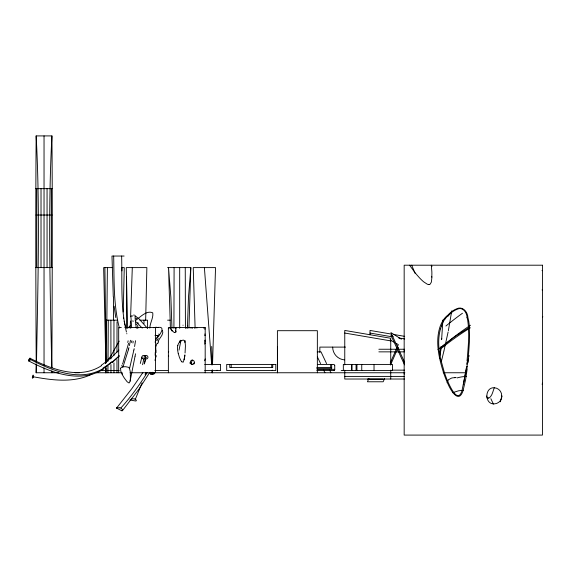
<?xml version="1.0" encoding="UTF-8"?>
<svg xmlns="http://www.w3.org/2000/svg" width="571" height="571" viewBox="0 0 571 571"><rect width="100%" height="100%" fill="white"/><g stroke="black" fill="none" stroke-linecap="round" stroke-linejoin="round"><path stroke-width="0.86" d="M41.019 267.606L41.019 188.658M106.691 362.078L106.534 320.181M110.945 372.756L110.945 364.541M116.976 352.214L117.034 321.823M441.754 339.017L441.754 338.482M36.751 267.606L36.751 188.658M47.058 188.658L47.058 267.606M106.684 367.824L106.677 372.756M108.276 320.181L108.04 361.257M51.897 367.831C52.147 290.511 52.589 213.211 51.925 135.912L36.151 135.912C35.538 211.291 35.809 286.685 36.201 362.085M36.194 363.727L36.151 372.756L58.949 372.756M51.326 188.658L51.326 267.606M105.435 369.466L105.428 372.756L105.499 367.824M105.457 362.899L105.585 320.181L104.9 267.606M105.592 362.906L105.549 320.181L117.098 320.181M105.921 320.181L105.571 362.899M130.98 317.162L131.366 315.842L132.765 316.013M500.731 400.428L501.895 395.931A7.844 7.844 0 0 1 494.229 403.897C484.351 404.468 484.486 387.074 494.293 387.745A7.88 7.88 0 0 1 501.723 395.924M105.571 368.652L105.549 372.756L105.685 368.709M107.398 267.606L106.856 320.195M442.903 319.981L441.611 339.688M107.998 366.182L107.926 372.756M185.254 267.606L185.432 328.418M187.395 328.325L188.487 297.134L190.828 267.606L167.589 267.606M121.909 270.89L121.973 267.606M123.243 311.966L124.264 267.606L121.68 267.606M145.662 320.181L146.868 267.606L126.262 267.606L127.661 328.396M173.919 328.418L174.098 267.606M36.416 364.655L36.151 372.756M36.515 361.393C37.822 286.264 40.177 210.999 36.151 135.912M105.863 363.02L105.913 361.393M188.944 328.197L190.828 267.606M212.077 370.101L212.269 372.756L212.355 370.079M212.519 364.733L215.538 267.606L193.234 267.606L195.118 328.197M130.209 328.396L130.459 321.002M130.602 316.898L132.301 267.606M51.925 135.912C47.843 213.169 50.255 290.603 51.761 367.895M120.624 368.409L120.766 371.136L122.48 374.961A47.058 47.058 0 0 0 124.514 378.352L127.147 381.778L128.889 382.927A0.728 0.728 0 0 0 129.26 382.834L130.052 381.349L135.049 356.304M156.083 355.319L155.947 356.54M185.061 352.999L185.411 346.283A20.97 20.97 0 0 0 185.204 343.285L185.118 342.978A6.438 6.438 0 0 0 184.99 342.464A5.41 5.41 0 0 0 184.619 341.123M428.942 284.536L429.356 284.486A2.02 2.02 0 0 0 430.206 284.094L431.348 282.124L431.79 278.391A34.496 34.496 0 0 0 431.755 276.457L431.847 275.279A42.632 42.632 0 0 0 431.812 271.168L431.305 265.201M467.028 361.043C468.17 347.511 469.733 333.75 467.678 320.224A30.213 30.099 -80.3 0 0 467.135 317.719L467.157 317.455M468.013 361.564L469.54 340.43L469.262 325.349A63.916 63.916 0 0 0 469.119 323.95L468.712 321.116M467.885 362.806L467.927 362.392M466.857 362.699L466.678 364.355M184.876 354.819L184.362 358.41A15.36 15.36 0 0 1 184.062 359.709L183.148 362.214L181.792 361.771M149.83 328.089C149.93 322.858 153.528 318.047 152.764 312.829C146.654 309.896 139.981 317.39 135.241 320.716M467.471 366.625L467.413 367.124M116.548 408.065L121.602 410.692M466.407 366.753L466.35 367.253M440.819 346.811L439.434 357.724A22.041 22.041 0 0 1 439.335 358.046M466.236 368.252L463.352 384.79M467.235 368.623L465.572 379.858L463.11 390.471A20.442 20.442 0 0 1 462.253 392.798C457.585 403.212 449.762 388.33 447.999 383.983A103.351 103.351 0 0 1 443.553 372.663M447.1 382.784L448.378 379.779L451.625 378.045A15.046 15.046 0 0 1 454.994 377.688L455.993 377.424M451.761 310.824L448.371 330.659M135.541 340.694L134.57 346.547M185.247 340.744L184.99 342.464M157.86 335.398L157.696 336.026A7.787 6.595 36.5 0 1 157.596 336.248L156.854 337.768M180.914 340.594L179.016 350.151M130.102 381.121L130.281 379.822A30.87 30.87 0 0 0 130.381 378.038L130.288 371.871L129.546 368.545L133.785 350.437M184.055 359.73L184.918 355.469M469.055 355.419L468.791 356.918M180.215 340.223L179.615 342.215M130.495 340.287L129.41 345.555M468.52 358.424L467.97 361.422M467.899 361.821L462.003 390.5M135.534 353.784L135.091 356.097M448.107 331.994L443.96 350.844M134.156 348.653L134.057 349.152M143.835 359.023L142.572 364.726M145.776 357.246L144.584 362.713M141.879 357.16L140.309 363.463M133.985 349.481L133.85 350.123M146.012 357.203L144.527 363.434M128.589 343.307L122.986 362.656M443.874 351.201L441.34 361.543L444.345 372.406M194.39 362.335L193.933 364.027M128.925 347.596L128.646 348.71M205.182 358.945L204.682 360.744M542.45 383.205L542.15 384.39M128.568 349.024L128.375 349.78M192.348 364.469L192.334 364.519A2.027 2.027 0 0 1 190.414 362.349L190.022 363.463M144.542 362.906L144.22 364.027M128.289 350.094L123.529 365.212M440.491 328.81C437.5 339.509 438.564 350.937 441.326 361.564M486.777 395.988L486.613 396.545M500.496 401.249L500.332 401.784M494.293 387.745C492.816 391.306 492.266 396.317 488.583 398.322M439.649 356.425L441.276 348.16A86.521 86.521 0 0 0 441.44 346.44M441.39 325.998L442.147 324.078A26.573 26.423 -32 0 1 445.037 318.889M145.127 374.797L146.026 372.342M122.372 373.712L122.158 374.291M122.48 364.027L122.722 363.377M204.682 342.35L205.182 341.187M122.058 365.112L121.716 365.982M142.093 382.848L135.134 399.764M123.329 365.725L122.822 366.917M155.055 342.15L156.133 339.888M368.873 378.502L367.446 381.771L383.17 381.771L384.576 378.552M390.207 363.077L398.308 344.591L396.088 343.335M390.564 364.89L398.308 347.204M157.139 343.142L155.712 347.032L155.883 350.551M119.175 341.101L111.024 355.74L105.714 363.099M149.559 372.699L138.896 389.222L122.565 410.499A13.454 2.048 39.1 0 1 121.673 410.756M204.611 344.056L205.182 343.085M156.704 338.032L155.462 340.038M158.124 341.365C159.473 337.925 164.127 334.399 162.485 330.331M147.289 372.528C139.488 385.011 130.381 397.616 120.781 408.072A16.716 2.541 39.1 0 0 119.989 407.872M142.871 372.563L131.915 388.537L116.655 407.994M157.439 337.697C159.644 334.934 166.075 326.327 158.231 327.383M205.132 340.095L204.668 340.816M128.368 327.797L130.516 325.377M168.381 352.057L168.738 351.679M118.882 350.073L109.825 359.152M404.168 350.68L404.596 350.237M119.232 355.961L112.187 362.621M404.168 374.062L404.561 373.67M119.196 355.919L111.959 362.364M168.745 356.068L168.381 356.404M404.168 373.67L404.539 373.327M437.957 349.509L454.702 336.769L469.519 327.269M179.865 342.008L179.879 341.993A6.188 6.188 0 0 1 182.206 340.309L183.469 340.138A1.342 1.342 0 0 1 184.005 340.366L184.604 341.13M101.51 365.683C79.233 380.115 51.19 369.094 29.92 358.203M103.608 369.052C80.168 383.912 51.033 372.563 28.807 360.986M135.191 315.963L134.977 317.112M103.28 368.502C79.919 382.456 51.761 370.529 29.963 359.252M91.917 374.183C73.566 383.155 52.204 380.3 32.861 376.689M116.662 407.987L117.526 407.801A124.207 18.9 39.1 0 1 118.854 407.751L119.974 407.858M452.503 392.72L458.584 390.8L463.295 390.278M135.241 315.941L138.917 318.746L147.225 328.054M454.994 377.674L455.794 377.467M203.526 328.032L205.182 327.697M204.696 329.053L205.182 328.975M541.986 270.654L542.45 270.59M156.475 327.54L157.903 327.397M204.654 334.178L205.182 334.114M542.05 289.947L542.45 289.911M204.689 335.591L205.182 335.548M155.819 335.534L156.711 335.512A10.656 9.764 45.8 0 1 157.153 335.527M35.502 188.658L52.575 188.658M35.994 215.031L52.075 215.031M124.107 256.044L111.98 256.044L113.279 296.742M35.502 267.606L52.575 267.606M112.573 267.606L103.658 267.606L105.849 362.899M139.931 320.181L147.568 320.181L147.596 328.396M167.589 320.181L170.215 320.181M121.302 327.54L118.675 327.54L118.675 372.756M124.806 327.54L155.476 327.54L155.476 372.756M345.491 347.104L319.846 347.104L319.846 352.414M378.866 349.245L404.461 349.245M317.255 351.857L321.002 351.857L326.569 363.613M378.866 351.857L404.461 351.857M204.711 364.426L220.563 364.426L220.563 370.565L204.711 370.565M317.455 364.426L333.514 364.426A1.228 1.228 0 0 1 334.742 365.654L334.742 369.337A1.684 1.163 -74.8 0 1 333.899 370.343M334.356 365.654L334.727 365.654M316.762 367.496L331.672 367.496M316.762 368.723L331.672 368.723L331.672 364.426M317.198 369.337L334.742 369.337A1.228 1.228 0 0 1 333.514 370.565L316.784 370.565M392.106 370.144L404.461 370.144M101.595 370.565L119.239 370.565M154.791 370.565L167.774 370.565M341.187 370.565L392.441 370.565L392.441 364.426L343.335 364.426L343.335 370.565M74.994 372.756L79.448 372.756M96.392 372.756L122.244 372.756M130.067 372.756L404.853 372.756M443.189 372.756L466.364 372.756M344.763 376.41L404.482 376.41M404.482 379.023L344.763 379.023L344.763 370.179M367.446 379.158L383.17 379.158M133.593 315.056L134.492 315.149M391.685 334.135L370.001 330.438L370.001 334.856M393.419 334.428L404.696 336.355M370.001 333.05L391.685 336.747M398.622 337.932L404.696 338.967M344.763 333.05L390.735 340.887M487.698 398.237L486.835 397.652M174.391 332.515L175.233 332.622L175.661 331.837A6.609 6.609 0 0 0 175.718 330.538M28.771 359.937L30.135 360.636M121.173 408.244L122.422 409.564A18.115 2.755 39.1 0 1 122.551 410.492M390.15 339.995L394.604 342.5M401.413 339.217L390.921 332.593L404.532 362.235M393.169 336.626L390.921 335.206L404.532 364.848M191.885 327.611L192.555 328.061M129.924 400L135.555 400.985A9.835 1.499 23.4 0 0 136.105 400.892L136.348 400.535A19.664 2.991 23.4 0 0 136.198 400.021L134.563 398.786L131.865 398.943A125.12 19.043 23.4 0 0 131.123 399.172M135.698 317.947L136.747 318.854M136.212 321.994L142.243 328.097M448.057 315.777L447.614 315.306A20.099 20.099 0 0 0 444.488 318.44A26.209 26.209 0 0 0 441.29 323.678L440.448 325.634A35.944 35.944 0 0 0 439.427 328.746C435.437 343.349 439.156 358.602 443.531 372.67M191.428 327.54L191.949 328.097M190.336 327.54L190.785 328.025M172.449 330.887L171.65 329.981A26.152 26.152 0 0 1 171.293 329.546L169.815 327.54M196.531 327.583L196.938 328.054M409.564 265.201L415.096 272.724A98.262 98.262 0 0 0 416.445 274.38L419.442 277.777A47.993 47.993 0 0 0 423.668 281.831L427.108 284.08A4.918 4.918 0 0 0 428.935 284.579M190.036 362.328L191.157 362.799L192.37 360.151A2.098 2.098 0 0 1 194.347 362.257A2.098 2.098 0 0 1 192.32 364.334M129.546 368.545L129.017 367.781A2.784 2.784 0 0 0 128.361 367.267L125.784 366.739A14.232 14.232 0 0 0 122.808 366.91M192.141 364.505L191.349 362.849M493.43 404.097L490.867 398.736M329.66 370.144L330.894 372.756M317.483 357.082L320.581 363.613M323.671 370.144L324.906 372.756M415.088 273.373L411.72 265.201M170.394 327.54L171.514 330.295M171.578 330.452L171.728 330.866M431.976 266.457L431.726 265.743M176.146 328.91L175.668 327.54M125.684 326.726L125.342 325.67M119.375 328.011C113.322 304.593 114.229 280.033 113.665 256.044M176.132 331.951L175.725 330.538A10.114 10.114 0 0 0 175.732 329.124L175.604 327.54M126.441 332.022C120.303 307.248 122.344 281.317 121.63 256.044M125.035 324.621L124.764 323.607M431.947 277.163L431.755 276.457M178.209 353.292L177.617 350.201A14.482 14.482 0 0 1 177.767 345.355M178.231 353.356L179.301 356.968A26.059 26.059 0 0 0 180.215 359.195L180.393 359.544A11.863 11.863 0 0 0 181.764 361.793M124.35 321.866L124.214 321.23M115.763 317.555L114.129 306.206M136.191 324.078L136.283 324.628M123.6 317.919L123.671 318.311M467.057 317.854C467.121 312.665 462.688 306.277 457.014 309.304A21.448 21.391 -30.3 0 0 448.235 315.934M186.467 327.54L186.546 328.089M136.733 327.361L136.84 328.132M155.912 350.715L156.104 352.457M135.063 317.89L136.212 327.875M152.229 372.242L152.293 373.056M152.25 373.648L152.314 374.469M150.223 372.263L150.351 373.898M154.191 372.806L154.256 373.62A1.956 0.707 -4.5 0 1 151.336 374.44A1.956 0.707 -4.5 0 1 151.315 373.213A1.956 0.707 -4.5 0 1 154.256 373.62M204.389 267.606L211.677 364.805M131.002 317.869L131.637 327.79M51.868 371.136L51.925 372.756L51.918 371.114M170.408 328.197L168.524 267.606L170.872 297.134L171.964 328.325M137.69 325.106L137.789 328.396M143.935 320.181L144.02 323.464M211.698 346.469L212.098 364.869M212.212 370.122L212.269 372.756M110.881 320.181L110.952 358.788M116.976 372.756L116.969 359.609M390.735 364.883L390.735 338.275L344.763 330.438L344.763 364.919M390.735 370.151L390.735 379.023M374.026 364.426L374.026 370.565M361.75 364.426L361.75 370.565M356.954 364.426L356.954 370.565M356.068 364.426L356.068 370.565M352.043 364.426L352.043 370.565M351.429 364.426L351.429 370.565M330.666 364.426L330.666 367.496M317.355 372.756L317.355 330.695L277.406 330.695L277.406 372.756M277.52 347.104L277.52 372.756M272.738 364.426L272.738 367.496L229.77 367.496L229.77 364.426M272.288 370.179L272.288 370.565M271.732 364.426L271.732 367.496M231.219 364.426L231.219 367.496M217.044 370.179L217.044 370.565M205.182 372.756L205.182 327.54L168.381 327.54L168.381 372.756M179.679 267.606L179.679 328.325M126.576 276.642L126.576 328.396M113.957 320.181L113.957 355.505M113.957 362.899L113.957 372.756M113.436 297.163L113.436 320.181M44.038 135.912L44.038 365.369M44.038 367.831L44.038 372.756M457.1 377.923A69.141 46.437 -81 0 1 464.908 376.546M464.922 376.353A40.077 27.272 -86.7 0 1 466.35 376.425M488.519 397.951A99.347 11.698 79.6 0 1 487.534 397.223M542.529 317.333A74.458 59.876 53.6 0 1 542.814 316.727M445.922 326.02A262.631 212.855 -49.1 0 1 462.467 313.243M441.219 347.425A244.966 196.146 -51.5 0 1 470.475 325.242M441.747 348.039A242.661 195.068 -50.5 0 1 470.361 327.783M445.109 318.939A18.75 18.665 -31.3 0 1 448.107 315.734M462.067 390.521A20.178 19.385 -82.2 0 1 461.382 392.405C457.243 402.212 450.483 387.038 448.756 383.626A103.33 103.301 73.3 0 1 444.381 372.392M440.569 328.832A40.384 40.156 71.2 0 1 441.462 326.02M447.714 315.392A22.555 22.555 0 0 1 456.814 308.754C462.738 305.899 467.785 312.03 467.913 317.647A30.798 30.798 0 0 1 468.705 321.116M174.355 332.565A9.778 9.778 0 0 1 172.478 330.859M190.457 362.335A2.07 2.07 0 0 1 192.356 360.001M169.016 328.732A34.039 7.002 86.3 0 1 168.916 328.418M194.64 328.047A2.669 2.669 0 0 1 194.475 327.84M177.859 345.369A6.845 6.845 0 0 1 179.515 342.193M183.013 325.099A40.491 13.376 -70.4 0 1 183.041 325.334M187.352 325.52A42.161 14.518 -72 0 1 187.388 325.77M157.682 343.578A48 37.236 64.5 0 1 158.602 341.786M155.219 352.557A18.265 16.573 -72.6 0 1 155.141 355.269M155.904 356.532A31.562 31.248 -24.8 0 1 154.962 360.365M111.78 362.157A66.607 65.265 -54.4 0 1 103.337 368.623M158.474 334.142A3.697 3.269 32.3 0 1 159.052 334.263M111.552 361.878A66.857 65.465 -55 0 1 103.016 368.059M154.969 335.413A25.838 24.375 70.9 0 1 155.797 335.327M157.161 335.605A5.053 4.625 45.6 0 1 158.303 335.762M109.432 358.745A62.346 60.961 -34.3 0 1 101.238 365.276M153.727 327.74A32.276 31.291 58.4 0 1 156.411 327.183M157.896 327.376A15.703 14.204 20.8 0 1 158.231 327.361M156.989 340.63A53.631 40.834 67.2 0 1 158.188 338.403M120.467 368.288A3.355 3.355 0 0 1 122.822 367.025M131.944 340.716A159.68 0.785 -70.9 0 1 131.316 342.486M128.125 340.78A45.33 7.744 -82.3 0 1 127.761 342.486M133.079 321.594A32.511 4.761 67.4 0 1 132.893 320.688M133.214 341.301A46.387 6.845 -83.7 0 1 132.922 343.014M138.125 323.479A31.027 3.604 68 0 1 137.861 322.508M126.948 333.778A46.387 5.06 81.5 0 1 126.648 333.657M344.534 359.894A12.826 12.826 0 0 1 332.665 347.104M542.45 265.201L404.168 265.201L404.168 435.088L542.45 435.088L542.45 265.201M275.807 364.426L226.701 364.426L226.701 370.565L275.807 370.565L275.807 364.426M29.235 360.565A1.606 0.4 -62.7 0 0 30.127 358.188A1.606 0.4 -62.7 0 0 28.736 360.03A1.606 0.4 -62.7 0 0 29.235 360.565M142.479 358.481A1.956 1.82 11.5 0 0 145.719 357.689A1.956 1.82 11.5 0 0 143.285 355.44A1.956 1.82 11.5 0 0 142.479 358.481M144.727 358.538A1.956 1.82 11.5 0 0 147.925 357.61A1.956 1.82 11.5 0 0 145.384 355.462A1.956 1.82 11.5 0 0 144.727 358.538M33.011 377.617A1.606 0.4 -78.4 0 0 33.211 375.126A1.606 0.4 -78.4 0 0 32.369 377.324A1.606 0.4 -78.4 0 0 33.011 377.617"/></g></svg>
